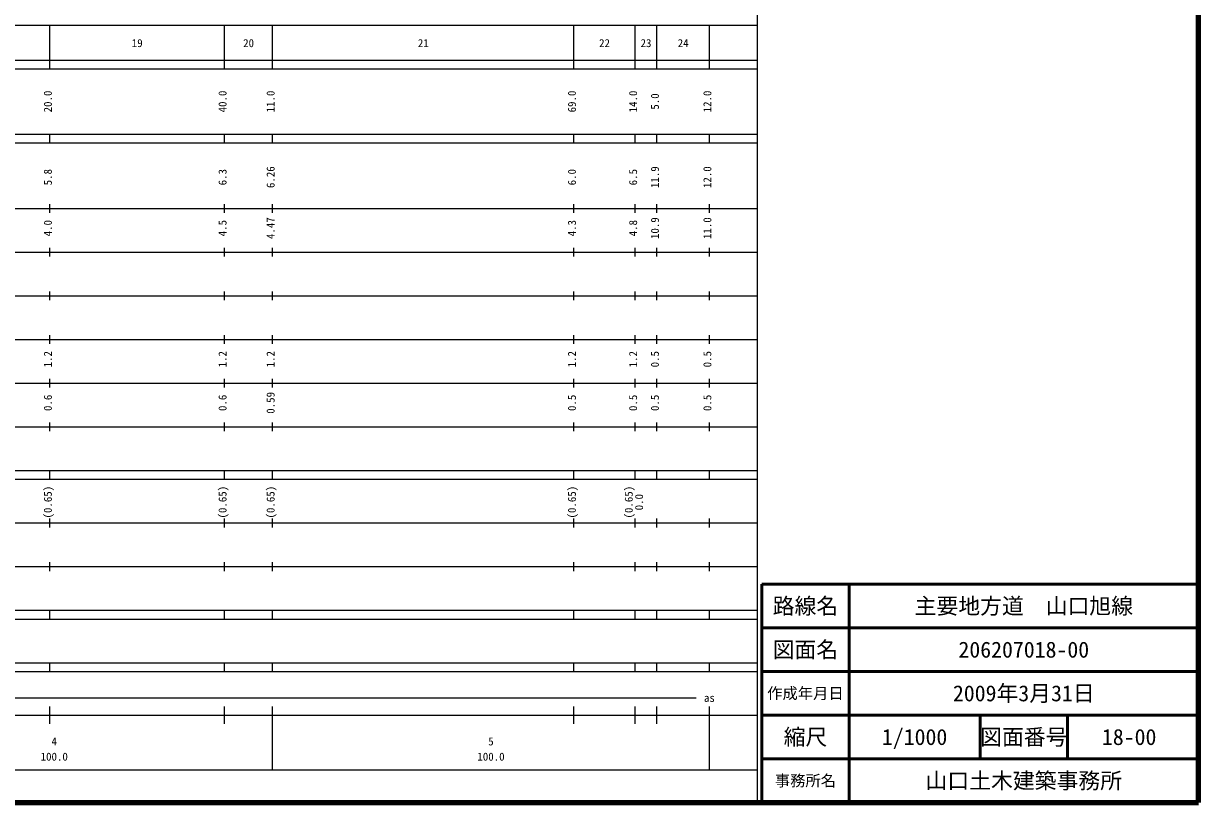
# Model space of a CAD drawing. Units: millimetres on the paper, enlarged 1000 times. Extents: x 40000 to 680000, y 20000 to 380000.
# Drawn here: x 410962 to 680000, y 20000 to 198357 of the extents above; entities that cross this region are included whole.
import ezdxf
from ezdxf.enums import TextEntityAlignment as Align

# ---------------------------------------------------------------- set-up
doc = ezdxf.new("R2010")
doc.units = ezdxf.units.MM
doc.header["$LTSCALE"] = 1000
for name, color, linetype, lineweight in [('M-TTL', 2, 'Continuous', 140), ('M-TTL-BAND', 7, 'Continuous', 25), ('M-TTL-FRAM', 2, 'Continuous', 50), ('M-TTL-LINE', 7, 'Continuous', 50)]:
    doc.layers.add(name, color=color, linetype=linetype, lineweight=lineweight)
doc.layers.add('M-TTL-TXT', color=7, linetype='Continuous')
doc.styles.add('ＭＳ ゴシック', font='')
doc.styles.get('ＭＳ ゴシック').set_extended_font_data('MS Gothic')

msp = doc.modelspace()

# ---------------------------------------------------------------- linework, layer by layer
at = {"layer": 'M-TTL'}
for p, q in [((680000, 20000), (680000, 380000)), ((40000, 20000), (680000, 20000))]:
    msp.add_line(p, q, dxfattribs=at)
at = {"layer": 'M-TTL-BAND'}
for p, q in [((579000, 20000), (579000, 370000)), ((68000, 198000), (579000, 198000)), ((417000, 188000), (417000, 198000)), ((457000, 188000), (457000, 198000)), ((468000, 188000), (468000, 198000)), ((537000, 188000), (537000, 198000)), ((551000, 188000), (551000, 198000)), ((556000, 188000), (556000, 198000)), ((568000, 188000), (568000, 198000)), ((40000, 190000), (579000, 190000)), ((40000, 188000), (579000, 188000)), ((40000, 173000), (579000, 173000)), ((417000, 171000), (417000, 173000)), ((457000, 171000), (457000, 173000)), ((468000, 171000), (468000, 173000)), ((537000, 171000), (537000, 173000)), ((551000, 171000), (551000, 173000)), ((556000, 171000), (556000, 173000)), ((568000, 171000), (568000, 173000)), ((40000, 171000), (579000, 171000)), ((417000, 155000), (417000, 157000)), ((457000, 155000), (457000, 157000)), ((468000, 155000), (468000, 157000)), ((537000, 155000), (537000, 157000)), ((551000, 155000), (551000, 157000)), ((556000, 155000), (556000, 157000)), ((568000, 155000), (568000, 157000)), ((40000, 156000), (579000, 156000)), ((46000, 146000), (579000, 146000)), ((417000, 145000), (417000, 147000)), ((457000, 145000), (457000, 147000)), ((468000, 145000), (468000, 147000)), ((537000, 145000), (537000, 147000)), ((551000, 145000), (551000, 147000)), ((556000, 145000), (556000, 147000)), ((568000, 145000), (568000, 147000)), ((52000, 136000), (579000, 136000)), ((417000, 135000), (417000, 137000)), ((457000, 135000), (457000, 137000)), ((468000, 135000), (468000, 137000)), ((537000, 135000), (537000, 137000)), ((551000, 135000), (551000, 137000)), ((556000, 135000), (556000, 137000)), ((568000, 135000), (568000, 137000)), ((417000, 125000), (417000, 127000)), ((457000, 125000), (457000, 127000)), ((468000, 125000), (468000, 127000)), ((537000, 125000), (537000, 127000)), ((551000, 125000), (551000, 127000)), ((556000, 125000), (556000, 127000)), ((568000, 125000), (568000, 127000)), ((46000, 126000), (579000, 126000)), ((52000, 116000), (579000, 116000)), ((417000, 115000), (417000, 117000)), ((457000, 115000), (457000, 117000)), ((468000, 115000), (468000, 117000)), ((537000, 115000), (537000, 117000)), ((551000, 115000), (551000, 117000)), ((556000, 115000), (556000, 117000)), ((568000, 115000), (568000, 117000)), ((46000, 106000), (579000, 106000)), ((417000, 105000), (417000, 107000)), ((457000, 105000), (457000, 107000)), ((468000, 105000), (468000, 107000)), ((537000, 105000), (537000, 107000)), ((551000, 105000), (551000, 107000)), ((556000, 105000), (556000, 107000)), ((568000, 105000), (568000, 107000)), ((40000, 96000), (579000, 96000)), ((417000, 94000), (417000, 96000)), ((457000, 94000), (457000, 96000)), ((468000, 94000), (468000, 96000)), ((537000, 94000), (537000, 96000)), ((551000, 94000), (551000, 96000)), ((556000, 94000), (556000, 96000)), ((568000, 94000), (568000, 96000)), ((40000, 94000), (579000, 94000)), ((49000, 84000), (579000, 84000)), ((417000, 83000), (417000, 85000)), ((457000, 83000), (457000, 85000)), ((468000, 83000), (468000, 85000)), ((537000, 83000), (537000, 85000)), ((551000, 83000), (551000, 85000)), ((556000, 83000), (556000, 85000)), ((568000, 83000), (568000, 85000)), ((40000, 74000), (579000, 74000)), ((417000, 73000), (417000, 75000)), ((457000, 73000), (457000, 75000)), ((468000, 73000), (468000, 75000)), ((537000, 73000), (537000, 75000)), ((551000, 73000), (551000, 75000)), ((556000, 73000), (556000, 75000)), ((568000, 73000), (568000, 75000)), ((40000, 64000), (579000, 64000)), ((40000, 62000), (579000, 62000)), ((417000, 62000), (417000, 64000)), ((457000, 62000), (457000, 64000)), ((468000, 62000), (468000, 64000)), ((537000, 62000), (537000, 64000)), ((551000, 62000), (551000, 64000)), ((556000, 62000), (556000, 64000)), ((568000, 62000), (568000, 64000)), ((40000, 52000), (579000, 52000)), ((417000, 50000), (417000, 52000)), ((457000, 50000), (457000, 52000)), ((468000, 50000), (468000, 52000)), ((537000, 50000), (537000, 52000)), ((551000, 50000), (551000, 52000)), ((556000, 50000), (556000, 52000)), ((568000, 50000), (568000, 52000)), ((40000, 50000), (579000, 50000)), ((71000, 44000), (565000, 44000)), ((417000, 38000), (417000, 42000)), ((457000, 38000), (457000, 42000)), ((468000, 27500), (468000, 42000)), ((537000, 38000), (537000, 42000)), ((551000, 38000), (551000, 42000)), ((556000, 38000), (556000, 42000)), ((568000, 27500), (568000, 42000)), ((40000, 40000), (579000, 40000)), ((68000, 27500), (579000, 27500))]:
    msp.add_line(p, q, dxfattribs=at)
at = {"layer": 'M-TTL-FRAM'}
for p, q in [((680000, 70000), (580000, 70000)), ((580000, 70000), (580000, 20000))]:
    msp.add_line(p, q, dxfattribs=at)
at = {"layer": 'M-TTL-LINE'}
for p, q in [((600000, 70000), (600000, 20000)), ((680000, 60000), (580000, 60000)), ((680000, 50000), (580000, 50000)), ((680000, 40000), (580000, 40000)), ((630000, 40000), (630000, 30000)), ((650000, 40000), (650000, 30000)), ((680000, 30000), (580000, 30000))]:
    msp.add_line(p, q, dxfattribs=at)

# ---------------------------------------------------------------- texts
at = {"layer": 'M-TTL-BAND', "style": 'ＭＳ ゴシック'}
for s, p in [('19', (437000, 192405)), ('20', (462500, 192405)), ('21', (502500, 192405)), ('22', (544000, 192405)), ('23', (553500, 192405)), ('24', (562000, 192405)), ('as', (568000, 42500)), ('4', (418000, 32523)), ('5', (518000, 32523)), ('100.0', (418000, 29033)), ('100.0', (518000, 29033))]:
    msp.add_text(s, height=1833, dxfattribs=at).set_placement(p, align=Align.BOTTOM_CENTER)
for s, p in [('20.0', (418000, 180500)), ('40.0', (458000, 180500)), ('11.0', (469000, 180500)), ('69.0', (538000, 180500)), ('14.0', (552000, 180500)), ('5.0', (557000, 180500)), ('12.0', (569000, 180500)), ('5.8', (418000, 163174)), ('6.3', (458000, 163174)), ('6.26', (469000, 163174)), ('6.0', (538000, 163174)), ('6.5', (552000, 163174)), ('11.9', (557000, 163174)), ('12.0', (569000, 163174)), ('4.47', (469000, 151500)), ('10.9', (557000, 151500)), ('11.0', (569000, 151500)), ('4.0', (418000, 151500)), ('4.5', (458000, 151500)), ('4.3', (538000, 151500)), ('4.8', (552000, 151500)), ('1.2', (418000, 121500)), ('1.2', (458000, 121500)), ('1.2', (469000, 121500)), ('1.2', (538000, 121500)), ('1.2', (552000, 121500)), ('0.5', (557000, 121500)), ('0.5', (569000, 121500)), ('0.6', (418000, 111500)), ('0.6', (458000, 111500)), ('0.59', (469000, 111500)), ('0.5', (538000, 111500)), ('0.5', (552000, 111500)), ('0.5', (557000, 111500)), ('0.5', (569000, 111500)), ('(0.65)', (418000, 88764)), ('(0.65)', (458000, 88764)), ('(0.65)', (469000, 88764)), ('(0.65)', (538000, 88764)), ('(0.65)', (551000, 88764)), ('0.0', (553370, 88764))]:
    msp.add_text(s, height=1833, rotation=90, dxfattribs=at).set_placement(p, align=Align.BOTTOM_CENTER)
at = {"layer": 'M-TTL-TXT', "style": 'ＭＳ ゴシック'}
for s, height, p in [('路線名', 3666, (590000, 65000)), ('路線名', 3666, (590000, 65000)), ('主要地方道\u3000山口旭線', 3666, (640000, 65000)), ('図面名', 3666, (590000, 55000)), ('図面名', 3666, (590000, 55000)), ('206207018-00', 3666, (640000, 55000)), ('作成年月日', 2566, (590000, 45000)), ('作成年月日', 2566, (590000, 45000)), ('2009年3月31日', 3666, (640000, 45000)), ('縮尺', 3666, (590000, 35000)), ('縮尺', 3666, (590000, 35000)), ('1/1000', 3666, (615000, 35000)), ('図面番号', 3666, (640000, 35000)), ('図面番号', 3666, (640000, 35000)), ('18-00', 3666, (664125, 35000)), ('山口土木建築事務所', 3666, (640000, 25000)), ('事務所名', 2566, (590000, 25000)), ('事務所名', 2566, (590000, 25000))]:
    msp.add_text(s, height=height, dxfattribs=at).set_placement(p, align=Align.MIDDLE_CENTER)

doc.saveas('drawing.dxf')
